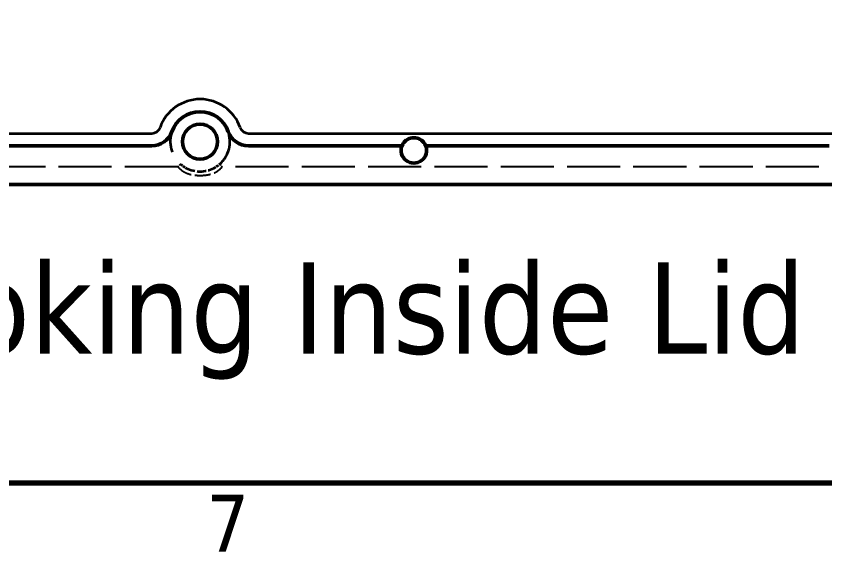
# Model space of a CAD drawing. Header units: millimetres. Extents: x 3 to 1148, y 20 to 725.
# Drawn here: x 191.6 to 286.2, y 25.8 to 88.5 of the extents above; entities that cross this region are included whole.
import ezdxf

# ---------------------------------------------------------------- set-up
doc = ezdxf.new("R2010")
doc.units = ezdxf.units.MM
doc.header["$LTSCALE"] = 1.333333
doc.linetypes.add('DASHED', pattern=[0.2067, 0.1654, -0.0413])
for name, color, linetype, lineweight in [('Border (ANSI)', 7, 'Continuous', 70), ('Hidden (ANSI)', 7, 'DASHED', 35), ('Hidden Narrow (ANSI)', 7, 'DASHED', 25), ('Symbol (ANSI)', 7, 'Continuous', 25), ('Visible (ANSI)', 7, 'Continuous', 50), ('Visible Narrow (ANSI)', 7, 'Continuous', 35)]:
    doc.layers.add(name, color=color, linetype=linetype, lineweight=lineweight)
doc.styles.add('Label Text (ANSI)', font='TAHOMA.TTF')
doc.styles.add('Note Text (ANSI)', font='TAHOMA.TTF')

# ---------------------------------------------------------------- blocks, each defined once
blk = doc.blocks.new('Borders Default Border')
at = {"layer": 'Border (ANSI)', "flags": 128}
blk.add_lwpolyline([(12.7, 25.4), (12.7, 533.4), (850.9, 533.4), (850.9, 25.4), (12.7, 25.4)], dxfattribs=at)
at = {"layer": 'Border (ANSI)', "insert": (160.377, 19.384), "char_height": 5, "attachment_point": 7, "style": 'Note Text (ANSI)'}
blk.add_mtext('7', dxfattribs=at)

msp = doc.modelspace()

# ---------------------------------------------------------------- linework, layer by layer
at = {"layer": 'Hidden (ANSI)', "ltscale": 30.624905}
msp.add_arc((213.098, 73.825), 3.487, 311.3125, 228.6875, dxfattribs=at)
at = {"layer": 'Hidden (ANSI)', "ltscale": 1.185021}
msp.add_arc((213.098, 73.825), 3.487, 228.6875, 242.31948, dxfattribs=at)
at = {"layer": 'Hidden (ANSI)', "ltscale": 1.185204}
msp.add_arc((213.098, 73.825), 3.487, 297.67841, 311.3125, dxfattribs=at)
at = {"layer": 'Hidden (ANSI)', "ltscale": 4.812629}
msp.add_arc((213.098, 73.825), 3.487, 242.31948, 297.67841, dxfattribs=at)
at = {"layer": 'Hidden Narrow (ANSI)', "ltscale": 0.747873}
for p, q in [((210.51, 70.881), (210.796, 71.206)), ((215.4, 71.206), (215.686, 70.881))]:
    msp.add_line(p, q, dxfattribs=at)
at = {"layer": 'Hidden Narrow (ANSI)', "ltscale": 28.141235}
for p, q in [((210.51, 70.881), (109.686, 70.881)), ((316.51, 70.881), (215.686, 70.881))]:
    msp.add_line(p, q, dxfattribs=at)
at = {"layer": 'Hidden Narrow (ANSI)', "ltscale": 27.458364}
msp.add_line((107.153, 68.882), (319.043, 68.882), dxfattribs=at)
at = {"layer": 'Hidden Narrow (ANSI)', "ltscale": 8.256086}
msp.add_open_spline([(210.51, 70.881), (210.669, 70.695), (210.849, 70.533), (211.045, 70.399), (211.242, 70.265), (211.46, 70.157), (211.683, 70.08), (211.907, 70.002), (212.138, 69.952), (212.376, 69.921), (212.613, 69.889), (212.855, 69.876), (213.096, 69.876), (213.337, 69.876), (213.58, 69.889), (213.818, 69.92), (214.056, 69.952), (214.292, 70.003), (214.517, 70.081), (214.742, 70.16), (214.954, 70.264), (215.152, 70.4), (215.35, 70.535), (215.528, 70.696), (215.686, 70.881)], degree=3, knots=[0, 0, 0, 0, 0.000731564, 0.000731564, 0.000731564, 0.001463127, 0.001463127, 0.001463127, 0.002194691, 0.002194691, 0.002194691, 0.002926254, 0.002926254, 0.002926254, 0.003657818, 0.003657818, 0.003657818, 0.004389381, 0.004389381, 0.004389381, 0.005120945, 0.005120945, 0.005120945, 0.005852508, 0.005852508, 0.005852508, 0.005852508], dxfattribs=at)
at = {"layer": 'Visible (ANSI)'}
for p, q in [((189.512, 73.325), (207.441, 73.325)), ((218.755, 73.325), (236.684, 73.325)), ((239.512, 73.325), (286.684, 73.325)), ((107.096, 68.825), (319.1, 68.825))]:
    msp.add_line(p, q, dxfattribs=at)
msp.add_circle((213.098, 73.825), 2.05, dxfattribs=at)
for centre, radius, start, end in [((213.098, 73.825), 3.5, 19.46958, 160.53042), ((207.442, 75.825), 2.5, 269.99782, 340.53328), ((218.755, 75.825), 2.5, 199.46672, 270.00218), ((238.098, 72.825), 1.461, 30.16998, 149.83002), ((238.098, 72.825), 1.5, 160.52878, 19.47122)]:
    msp.add_arc(centre, radius, start, end, dxfattribs=at)
for centre, major_axis, start_param, end_param in [((1216.804, 72.376), (-980.791, 0), 6.244862, 6.246194), ((-740.608, 72.376), (980.791, 0), 0.036991, 0.038323)]:
    msp.add_ellipse(centre, major_axis=major_axis, ratio=0.026177, start_param=start_param, end_param=end_param, dxfattribs=at)
for points, knots in [([(236.733, 73.359), (236.734, 73.36), (236.736, 73.365), (236.745, 73.383), (236.752, 73.397), (236.768, 73.432), (236.779, 73.455), (236.805, 73.505), (236.82, 73.532), (236.834, 73.558), (236.835, 73.558), (236.835, 73.559)], [-0.06442555, -0.06442555, -0.06442555, -0.06442555, -0.05767071, -0.05767071, -0.05020516, -0.05020516, -0.04170286, -0.04170286, -0.03320057, -0.03320057, -0.03289811, -0.03289811, -0.03289811, -0.03289811]), ([(239.361, 73.559), (239.361, 73.558), (239.362, 73.558), (239.377, 73.532), (239.391, 73.505), (239.417, 73.455), (239.428, 73.432), (239.445, 73.397), (239.451, 73.383), (239.46, 73.365), (239.462, 73.36), (239.463, 73.359)], [-0.0977835, -0.0977835, -0.0977835, -0.0977835, -0.09748104, -0.09748104, -0.08897874, -0.08897874, -0.08047645, -0.08047645, -0.0730109, -0.0730109, -0.06625605, -0.06625605, -0.06625605, -0.06625605])]:
    msp.add_open_spline(points, degree=3, knots=knots, dxfattribs=at)
at = {"layer": 'Visible Narrow (ANSI)'}
for p, q in [((112.755, 74.791), (207.441, 74.791)), ((218.755, 74.791), (313.441, 74.791))]:
    msp.add_line(p, q, dxfattribs=at)
for centre, radius, start, end in [((213.098, 73.825), 4.966, 19.46891, 160.53107), ((207.442, 75.825), 1.034, 269.99698, 340.53421), ((218.755, 75.825), 1.034, 199.46589, 270.00312)]:
    msp.add_arc(centre, radius, start, end, dxfattribs=at)

# ---------------------------------------------------------------- block references
at = {"xscale": 1.333333333333333, "yscale": 1.333333333333333, "zscale": 1.333333333333333}
msp.add_blockref('Borders Default Border', (0, 0), dxfattribs=at)

# ---------------------------------------------------------------- texts
at = {"layer": 'Symbol (ANSI)', "insert": (136.665, 45.991), "char_height": 10.66667, "attachment_point": 7, "line_spacing_factor": 2.574136, "style": 'Label Text (ANSI)'}
msp.add_mtext('View Looking Inside Lid', dxfattribs=at)

doc.saveas('drawing.dxf')
